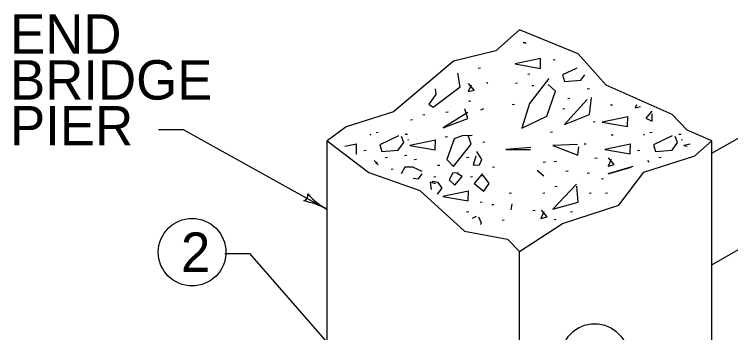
# Model space of a CAD drawing. Extents: x 997.6 to 1036.4, y 998.9 to 1022.6.
# Drawn here: x 1011.05 to 1014.678, y 1011.319 to 1012.934 of the extents above; entities that cross this region are included whole.
import ezdxf

# ---------------------------------------------------------------- set-up
doc = ezdxf.new("R2010")
doc.units = 0
doc.layers.add('Level 1', color=7, linetype='Continuous')
doc.layers.add('Level 11', color=7, linetype='Continuous')

msp = doc.modelspace()

# ---------------------------------------------------------------- linework, layer by layer
at = {"layer": 'Level 1'}
for p, q in [((1014.5837, 1012.2289), (1014.8584, 1012.3875)), ((1011.78, 1012.3502), (1011.905, 1012.3502)), ((1011.905, 1012.3502), (1012.6352, 1011.9442)), ((1012.6352, 1011.1039), (1012.6352, 1012.2925)), ((1014.5837, 1011.1046), (1014.5837, 1012.2925)), ((1014.5837, 1011.6628), (1015.3531, 1012.107)), ((1013.6094, 1010.5421), (1013.6094, 1011.73)), ((1012.1159, 1011.7214), (1012.2409, 1011.7214)), ((1012.2409, 1011.7214), (1012.9143, 1010.9495))]:
    msp.add_line(p, q, dxfattribs=at)
for points in [[(1013.6094, 1012.855), (1013.4885, 1012.7481), (1013.2739, 1012.6952), (1012.9711, 1012.4394), (1012.7301, 1012.363), (1012.6352, 1012.2925)], [(1014.5837, 1012.2925), (1014.4586, 1012.3453), (1014.3821, 1012.4247), (1014.047, 1012.5747), (1013.9059, 1012.7334), (1013.6094, 1012.855)], [(1013.6398, 1012.7893), (1013.6265, 1012.7902)], [(1013.6265, 1012.7902), (1013.6428, 1012.7878)], [(1013.7156, 1012.7087), (1013.5862, 1012.6819), (1013.7143, 1012.6593), (1013.7156, 1012.71)], [(1013.7891, 1012.7024), (1013.7784, 1012.7011)], [(1013.3082, 1012.5662), (1013.2963, 1012.6354)], [(1013.4104, 1012.6599), (1013.3998, 1012.6586)], [(1013.8999, 1012.6613), (1013.8266, 1012.6273)], [(1013.7573, 1012.6088), (1013.6586, 1012.4821), (1013.6212, 1012.3554), (1013.7479, 1012.4168), (1013.7906, 1012.5435), (1013.7546, 1012.5768)], [(1013.6614, 1012.6304), (1013.6508, 1012.6291)], [(1013.8266, 1012.6273), (1013.8359, 1012.5926)], [(1013.8359, 1012.5926), (1013.9199, 1012.5993)], [(1013.9199, 1012.5993), (1013.9393, 1012.626)], [(1013.1708, 1012.4621), (1013.3082, 1012.5662)], [(1013.3638, 1012.5748), (1013.3478, 1012.5414), (1013.3798, 1012.5494), (1013.3504, 1012.5828)], [(1013.4482, 1012.5835), (1013.4415, 1012.5888)], [(1013.5993, 1012.5847), (1013.5886, 1012.5833)], [(1013.6811, 1012.5716), (1013.6704, 1012.5703)], [(1013.1842, 1012.5262), (1013.1495, 1012.4781)], [(1013.1807, 1012.5558), (1013.1842, 1012.5262)], [(1013.9625, 1012.5552), (1013.9518, 1012.5538)], [(1013.3613, 1012.493), (1013.3507, 1012.4917)], [(1013.9519, 1012.5022), (1013.8373, 1012.3741), (1013.9639, 1012.4248), (1013.9733, 1012.5115)], [(1013.8643, 1012.5061), (1013.8537, 1012.5048)], [(1013.1495, 1012.4781), (1013.1708, 1012.4621)], [(1013.3468, 1012.436), (1013.2215, 1012.3587), (1013.3468, 1012.4053), (1013.3322, 1012.4547)], [(1013.4268, 1012.4541), (1013.4108, 1012.4474)], [(1013.5829, 1012.4767), (1013.5723, 1012.4753)], [(1013.8382, 1012.4538), (1013.8275, 1012.4524)], [(1014.0803, 1012.4733), (1014.0697, 1012.472)], [(1014.2015, 1012.4745), (1014.1944, 1012.4596)], [(1014.1944, 1012.4596), (1014.2212, 1012.4663)], [(1013.129, 1012.4243), (1013.1183, 1012.4229)], [(1013.2468, 1012.4373), (1013.2361, 1012.436)], [(1014.1573, 1012.4141), (1014.0279, 1012.3874), (1014.156, 1012.3648), (1014.1573, 1012.4154)], [(1014.279, 1012.442), (1014.2493, 1012.4074)], [(1014.2813, 1012.3914), (1014.28, 1012.4288)], [(1013.0668, 1012.3981), (1013.0561, 1012.3968)], [(1013.992, 1012.3883), (1013.9813, 1012.3869)], [(1014.2493, 1012.4074), (1014.2813, 1012.3914)], [(1012.8561, 1012.3253), (1012.8508, 1012.3213)], [(1012.8933, 1012.3346), (1012.8827, 1012.3333)], [(1012.9961, 1012.3166), (1012.9014, 1012.2725), (1012.9108, 1012.2378), (1012.9948, 1012.2445), (1013.0228, 1012.2832), (1013.0108, 1012.3139)], [(1013.0406, 1012.3248), (1013.0299, 1012.3234)], [(1013.2435, 1012.3117), (1013.2328, 1012.3103)], [(1013.3682, 1012.3186), (1013.3188, 1012.3173), (1013.2775, 1012.3013), (1013.2402, 1012.1973), (1013.2735, 1012.1626), (1013.3642, 1012.2746), (1013.3482, 1012.3199)], [(1013.776, 1012.3359), (1013.7653, 1012.3346)], [(1014.0836, 1012.3215), (1014.0729, 1012.3202)], [(1014.2427, 1012.3253), (1014.2373, 1012.3213)], [(1014.2799, 1012.3346), (1014.2693, 1012.3333)], [(1014.3827, 1012.3166), (1014.288, 1012.2725), (1014.2973, 1012.2378), (1014.3813, 1012.2445), (1014.4093, 1012.2832), (1014.3973, 1012.3139)], [(1014.4272, 1012.3248), (1014.4165, 1012.3234)], [(1012.6352, 1012.2925), (1012.8448, 1012.1308), (1013.1034, 1012.0396), (1013.3298, 1011.8338), (1013.5473, 1011.7927), (1013.6094, 1011.73)], [(1012.7838, 1012.2753), (1012.7246, 1012.2632)], [(1012.7825, 1012.226), (1012.7838, 1012.2767)], [(1013.0481, 1012.2946), (1013.0428, 1012.2973)], [(1013.1831, 1012.295), (1013.0537, 1012.2683), (1013.1818, 1012.2457), (1013.1831, 1012.2963)], [(1013.4333, 1012.2855), (1013.4227, 1012.2842)], [(1013.6094, 1011.73), (1013.8265, 1011.8721), (1014.1117, 1011.9662), (1014.2381, 1012.1337), (1014.4968, 1012.216), (1014.5837, 1012.2925)], [(1013.9026, 1012.2733), (1013.7773, 1012.2679), (1013.9039, 1012.2199), (1013.9093, 1012.2613)], [(1013.9462, 1012.2757), (1013.9355, 1012.2743)], [(1014.1704, 1012.2753), (1014.0411, 1012.2487), (1014.1691, 1012.226), (1014.1704, 1012.2767)], [(1014.4347, 1012.2946), (1014.4293, 1012.2973)], [(1014.4728, 1012.2751), (1014.4403, 1012.2683)], [(1012.8312, 1012.243), (1012.8205, 1012.2417)], [(1013.3882, 1012.2146), (1013.3735, 1012.1693), (1013.4055, 1012.1706), (1013.4175, 1012.1973), (1013.3922, 1012.2373)], [(1013.6658, 1012.2587), (1013.5391, 1012.248), (1013.6645, 1012.248)], [(1014.2178, 1012.243), (1014.2071, 1012.2417)], [(1014.4403, 1012.2683), (1014.458, 1012.2653)], [(1012.7802, 1012.2265), (1012.7825, 1012.226)], [(1012.9392, 1012.207), (1012.9285, 1012.2057)], [(1013.0373, 1012.2168), (1013.0267, 1012.2155)], [(1013.3515, 1012.207), (1013.3408, 1012.2057)], [(1014.0018, 1012.2037), (1013.9911, 1012.2023)], [(1014.073, 1012.1971), (1014.057, 1012.1638), (1014.089, 1012.1718), (1014.0597, 1012.2051)], [(1014.3258, 1012.207), (1014.3151, 1012.2057)], [(1012.8925, 1012.1696), (1012.8727, 1012.192)], [(1012.886, 1012.184), (1012.8812, 1012.1739)], [(1013.0864, 1012.1972), (1013.0758, 1012.1958)], [(1013.2043, 1012.1677), (1013.1936, 1012.1663)], [(1013.74, 1012.1841), (1013.7293, 1012.1828)], [(1013.7957, 1012.1873), (1013.7849, 1012.186)], [(1014.1827, 1012.1626), (1014.0573, 1012.1253)], [(1014.2663, 1012.1839), (1014.2593, 1012.192)], [(1012.9687, 1012.1481), (1012.9579, 1012.1468)], [(1013.0281, 1012.1586), (1013.0087, 1012.1253)], [(1013.0682, 1012.1586), (1013.0281, 1012.1586)], [(1013.1148, 1012.1373), (1013.0682, 1012.1586)], [(1013.0975, 1012.0986), (1013.1162, 1012.1253)], [(1013.3002, 1012.1279), (1013.2708, 1012.1293), (1013.2522, 1012.0946), (1013.2815, 1012.0679), (1013.3188, 1012.1106), (1013.2922, 1012.1266)], [(1013.4215, 1012.1266), (1013.3788, 1012.0759), (1013.4282, 1012.0359), (1013.4548, 1012.0759), (1013.4255, 1012.1146), (1013.4108, 1012.1146)], [(1013.4824, 1012.1579), (1013.4718, 1012.1566)], [(1013.7319, 1012.1133), (1013.6986, 1012.1413)], [(1013.8545, 1012.1383), (1013.8438, 1012.1369)], [(1013.9625, 1012.1284), (1013.9518, 1012.1271)], [(1014.0573, 1012.1253), (1014.1748, 1012.1578)], [(1013.0698, 1012.102), (1013.0975, 1012.0986)], [(1013.1846, 1012.1088), (1013.1739, 1012.1075)], [(1013.3712, 1012.1088), (1013.3605, 1012.1075)], [(1014.0345, 1012.099), (1014.0238, 1012.0977)], [(1013.1855, 1012.0746), (1013.1562, 1012.0826)], [(1013.1562, 1012.0826), (1013.1604, 1012.0448)], [(1013.1962, 1012.0799), (1013.1668, 1012.0853)], [(1013.2162, 1012.0519), (1013.1962, 1012.0799)], [(1013.8973, 1012.0719), (1013.7773, 1011.9452), (1013.9053, 1011.9813), (1013.8986, 1012.0613)], [(1013.7989, 1012.0598), (1013.7883, 1012.0584)], [(1013.1928, 1012.0223), (1013.2162, 1012.0519)], [(1013.3499, 1012.0364), (1013.2206, 1012.0098)], [(1013.3486, 1011.9871), (1013.3499, 1012.0378)], [(1013.5675, 1012.027), (1013.5568, 1012.0257)], [(1013.7368, 1012.027), (1013.7261, 1012.0257)], [(1013.9723, 1012.027), (1013.9617, 1012.0257)], [(1014.0542, 1012.027), (1014.0435, 1012.0257)], [(1013.2206, 1012.0098), (1013.3486, 1011.9871)], [(1013.4203, 1011.9812), (1013.4096, 1011.9798)], [(1013.4792, 1011.9681), (1013.4684, 1011.9668)], [(1013.5669, 1011.9425), (1013.5723, 1011.9733)], [(1013.3515, 1011.9321), (1013.3408, 1011.9308)], [(1013.3888, 1011.9075), (1013.3691, 1011.8984)], [(1013.6877, 1011.9387), (1013.677, 1011.9373)], [(1013.7327, 1011.932), (1013.7167, 1011.8987), (1013.7487, 1011.9067), (1013.7193, 1011.94)], [(1013.8774, 1011.9321), (1013.8668, 1011.9308)], [(1013.4154, 1011.8742), (1013.4034, 1011.9048)], [(1013.4113, 1011.8685), (1013.4154, 1011.8742)], [(1013.5315, 1011.8896), (1013.5208, 1011.8883)], [(1013.7941, 1011.8927), (1013.7849, 1011.8915)]]:
    msp.add_lwpolyline(points, dxfattribs=at)
for centre in [(1011.9503, 1011.7273), (1013.9897, 1011.1929)]:
    msp.add_circle(centre, 0.1713, dxfattribs=at)
at = {"layer": 'Level 11'}
for centre, radius, start, end in [((1012.5054, 1012.0164), 0.0312, 289.7001, 11.8168), ((1012.825, 1012.2856), 0.3906, 222.2727, 240.9194), ((1012.4454, 1011.6028), 0.3906, 60.9255, 79.5943), ((1012.4454, 1011.6028), 0.3906, 60.9133, 60.9255)]:
    msp.add_arc(centre, radius, start, end, dxfattribs=at)

# ---------------------------------------------------------------- texts
at = {"layer": 'Level 1'}
for s, p in [('END', (1011.0277, 1012.7336)), ('BRIDGE', (1011.0277, 1012.501)), ('PIER', (1011.0277, 1012.2685)), ('2', (1011.8937, 1011.6273))]:
    msp.add_text(s, height=0.2, dxfattribs=at).set_placement(p)

doc.saveas('drawing.dxf')
